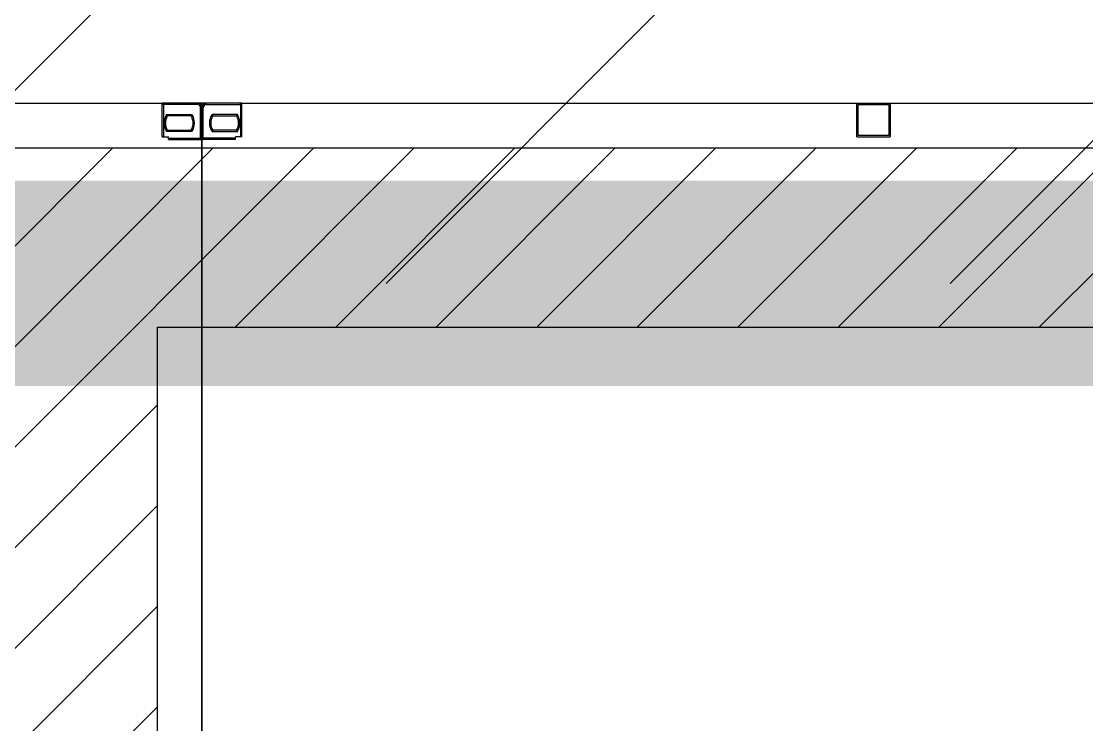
# Model space of a CAD drawing. Header units: millimetres. Extents: x 66027 to 360317, y -114806 to -64032.
# Drawn here: x 129094.4 to 129380, y -69370.4 to -69182.1 of the extents above; entities that cross this region are included whole.
import ezdxf

# ---------------------------------------------------------------- set-up
doc = ezdxf.new("R2010")
doc.units = ezdxf.units.MM
doc.header["$LTSCALE"] = 140
doc.layers.add('3', color=3, linetype='Continuous')

# ---------------------------------------------------------------- blocks, each defined once
blk = doc.blocks.new('KEY PLAN_NEW')
h = blk.add_hatch()
h.set_pattern_fill('ANSI31', color=253, scale=2)
h.set_pattern_definition([(45, (-1396.921, -1800.0236), (-4.490128, 4.490128), [])])
edge = h.paths.add_edge_path()
edge.add_line((-2006.862, -1075.944), (-2006.862, -1091.944))
edge.add_line((-2006.862, -1091.944), (-2067.862, -1091.944))
edge.add_line((-2067.862, -1091.944), (-2067.862, -1375.944))
edge.add_line((-2067.862, -1375.944), (-2006.862, -1375.944))
edge.add_line((-2006.862, -1375.944), (-2006.862, -1391.944))
edge.add_line((-2006.862, -1391.944), (-2007.862, -1391.944))
edge.add_line((-2007.862, -1391.944), (-2007.862, -1488.944))
edge.add_line((-2007.862, -1488.944), (-2008.306, -1488.944))
edge.add_arc((-2028.716, -1493.497), 20.912, 12.57767, 76.57873)
edge.add_line((-2023.862, -1473.157), (-2023.862, -1391.944))
edge.add_line((-2023.862, -1391.944), (-2247.862, -1391.944))
edge.add_line((-2247.862, -1391.944), (-2247.862, -1488.944))
edge.add_line((-2247.862, -1488.944), (-2263.862, -1488.944))
edge.add_line((-2263.862, -1488.944), (-2263.862, -1452.184))
edge.add_line((-2263.862, -1452.184), (-2549.862, -1452.184))
edge.add_line((-2549.862, -1452.184), (-2549.862, -1488.944))
edge.add_line((-2549.862, -1488.944), (-2565.862, -1488.944))
edge.add_line((-2565.862, -1488.944), (-2565.862, -1427.944))
edge.add_line((-2565.862, -1427.944), (-2720.862, -1427.944))
edge.add_line((-2720.862, -1427.944), (-2720.862, -1411.944))
edge.add_line((-2720.862, -1411.944), (-2623.862, -1411.944))
edge.add_line((-2623.862, -1411.944), (-2623.862, -1075.944))
edge.add_line((-2623.862, -1075.944), (-2563.862, -1075.944))
edge.add_line((-2563.862, -1075.944), (-2563.862, -1071.944))
edge.add_line((-2563.862, -1071.944), (-2547.862, -1071.944))
edge.add_line((-2547.862, -1071.944), (-2547.862, -1091.944))
edge.add_line((-2547.862, -1091.944), (-2607.862, -1091.944))
edge.add_line((-2607.862, -1091.944), (-2607.862, -1411.944))
edge.add_line((-2607.862, -1411.944), (-2549.862, -1411.944))
edge.add_line((-2549.862, -1411.944), (-2549.862, -1436.184))
edge.add_line((-2549.862, -1436.184), (-2263.862, -1436.184))
edge.add_line((-2263.862, -1436.184), (-2263.862, -1375.944))
edge.add_line((-2263.862, -1375.944), (-2083.862, -1375.944))
edge.add_line((-2083.862, -1375.944), (-2083.862, -1075.944))
edge.add_line((-2083.862, -1075.944), (-2006.862, -1075.944))
at = {"color": 253}
for p, q in [((-2540.302, -1371.944, 46), (-2247.422, -1371.944, 46)), ((-2243.862, -1371.944, 46), (-2247.422, -1371.944, 46)), ((-2247.422, -1371.944, 46), (-2243.862, -1371.944, 46)), ((-2243.862, -1375.184, 46), (-2243.862, -1371.944, 46)), ((-2240.302, -1371.944, 46), (-2243.862, -1371.944, 46)), ((-2243.862, -1375.184, 46), (-2243.862, -1371.944, 46)), ((-2240.302, -1371.944, 46), (-2127.422, -1371.944, 46)), ((-2185.362, -1374.944, 46), (-2185.362, -1371.944, 46)), ((-2185.242, -1374.824, 46), (-2185.242, -1372.064, 46)), ((-2185.242, -1372.064, 46), (-2182.482, -1372.064, 46)), ((-2182.482, -1372.064, 46), (-2182.482, -1374.824, 46)), ((-2182.362, -1371.944, 46), (-2182.362, -1374.944, 46)), ((-2247.422, -1374.944, 46), (-2246.862, -1374.944, 46)), ((-2246.862, -1375.184, 46), (-2246.862, -1374.944, 46)), ((-2243.862, -1428.704, 46), (-2243.862, -1375.184, 46)), ((-2243.862, -1375.184, 46), (-2243.862, -1428.704, 46)), ((-2240.862, -1375.184, 46), (-2240.862, -1374.944, 46)), ((-2240.302, -1374.944, 46), (-2240.862, -1374.944, 46)), ((-2185.362, -1374.944, 46), (-2182.362, -1374.944, 46)), ((-2182.482, -1374.824, 46), (-2185.242, -1374.824, 46)), ((-2182.482, -1374.824, 46), (-2185.242, -1374.824, 46)), ((-2263.862, -1375.944, 46), (-2083.862, -1375.944, 46)), ((-2247.862, -1391.944, 46), (-2023.862, -1391.944, 46)), ((-2247.862, -1391.944, 46), (-2247.862, -1488.944, 46))]:
    blk.add_line(p, q, dxfattribs=at)
at = {"color": 253, "linetype": 'Continuous'}
for p, q in [((-2247.422, -1374.944, 46), (-2247.422, -1371.944, 46)), ((-2247.422, -1372.064, 46), (-2247.302, -1372.064, 46)), ((-2247.302, -1372.064, 46), (-2247.302, -1371.944, 46)), ((-2247.302, -1372.064, 46), (-2247.302, -1374.944, 46)), ((-2244.272, -1372.064, 46), (-2247.302, -1372.064, 46)), ((-2244.272, -1372.064, 46), (-2244.272, -1371.944, 46)), ((-2243.982, -1372.064, 46), (-2243.982, -1372.064, 46)), ((-2243.982, -1372.064, 46), (-2243.982, -1372.064, 46)), ((-2243.982, -1372.354, 46), (-2243.862, -1372.354, 46)), ((-2243.982, -1375.064, 46), (-2243.982, -1372.354, 46)), ((-2243.742, -1372.354, 46), (-2243.862, -1372.354, 46)), ((-2243.742, -1372.064, 46), (-2243.742, -1372.064, 46)), ((-2243.742, -1372.064, 46), (-2243.742, -1372.064, 46)), ((-2243.742, -1375.064, 46), (-2243.742, -1372.354, 46)), ((-2243.452, -1372.064, 46), (-2243.452, -1371.944, 46)), ((-2243.452, -1372.064, 46), (-2240.422, -1372.064, 46)), ((-2240.422, -1372.064, 46), (-2240.422, -1371.944, 46)), ((-2240.302, -1372.064, 46), (-2240.422, -1372.064, 46)), ((-2240.422, -1372.064, 46), (-2240.422, -1374.944, 46)), ((-2240.302, -1374.944, 46), (-2240.302, -1371.944, 46)), ((-2247.023, -1372.969, 46), (-2244.761, -1372.969, 46)), ((-2244.827, -1373.089, 46), (-2246.957, -1373.089, 46)), ((-2240.701, -1372.969, 46), (-2242.963, -1372.969, 46)), ((-2242.897, -1373.089, 46), (-2240.767, -1373.089, 46)), ((-2244.761, -1374.479, 46), (-2247.023, -1374.479, 46)), ((-2246.957, -1374.359, 46), (-2244.827, -1374.359, 46)), ((-2242.963, -1374.479, 46), (-2240.701, -1374.479, 46)), ((-2240.767, -1374.359, 46), (-2242.897, -1374.359, 46)), ((-2246.862, -1375.064, 46), (-2243.982, -1375.064, 46)), ((-2246.862, -1375.184, 46), (-2243.862, -1375.184, 46)), ((-2243.862, -1375.064, 46), (-2243.982, -1375.064, 46)), ((-2243.982, -1375.184, 46), (-2243.982, -1375.064, 46)), ((-2243.862, -1375.064, 46), (-2243.742, -1375.064, 46)), ((-2240.862, -1375.184, 46), (-2243.862, -1375.184, 46)), ((-2243.742, -1375.184, 46), (-2243.742, -1375.064, 46)), ((-2240.862, -1375.064, 46), (-2243.742, -1375.064, 46))]:
    blk.add_line(p, q, dxfattribs=at)
for centre, radius, start, end in [((-2247.302, -1372.064, 46), 0.12, 90, 180), ((-2244.272, -1372.354, 46), 0.41, 0, 90), ((-2244.272, -1372.354, 46), 0.29, 0, 90), ((-2243.452, -1372.354, 46), 0.41, 90, 180), ((-2243.452, -1372.354, 46), 0.29, 90, 180), ((-2240.422, -1372.064, 46), 0.12, 0, 90), ((-2245.892, -1373.724, 46), 1.36, 146.27916, 213.72084), ((-2245.892, -1373.724, 46), 1.24, 149.1964, 210.8036), ((-2245.892, -1373.724, 46), 1.24, 329.1964, 30.8036), ((-2245.892, -1373.724, 46), 1.36, 326.27916, 33.72084), ((-2241.832, -1373.724, 46), 1.36, 146.27916, 213.72084), ((-2241.832, -1373.724, 46), 1.24, 149.1964, 210.8036), ((-2241.832, -1373.724, 46), 1.24, 329.1964, 30.8036), ((-2241.832, -1373.724, 46), 1.36, 326.27916, 33.72084), ((-2243.982, -1375.064, 46), 0.12, 270, 0), ((-2243.742, -1375.064, 46), 0.12, 180, 270)]:
    blk.add_arc(centre, radius, start, end, dxfattribs=at)
for points, knots in [([(-2247.023, -1372.969, 46), (-2247.023, -1372.969, 46), (-2247.022, -1372.97, 46), (-2247.022, -1372.97, 46), (-2247.021, -1372.972, 46), (-2247.02, -1372.973, 46), (-2247.019, -1372.976, 46), (-2247.018, -1372.978, 46), (-2247.015, -1372.983, 46), (-2247.013, -1372.987, 46), (-2247.009, -1372.994, 46), (-2247.007, -1372.998, 46), (-2247.004, -1373.003, 46), (-2247.003, -1373.005, 46), (-2247.002, -1373.008, 46), (-2247.001, -1373.009, 46), (-2247, -1373.01, 46), (-2247, -1373.011, 46), (-2246.997, -1373.016, 46), (-2246.996, -1373.019, 46), (-2246.992, -1373.026, 46), (-2246.99, -1373.029, 46), (-2246.987, -1373.036, 46), (-2246.985, -1373.039, 46), (-2246.983, -1373.043, 46), (-2246.982, -1373.043, 46), (-2246.981, -1373.045, 46), (-2246.981, -1373.046, 46), (-2246.98, -1373.048, 46), (-2246.979, -1373.049, 46), (-2246.977, -1373.054, 46), (-2246.975, -1373.056, 46), (-2246.972, -1373.061, 46), (-2246.971, -1373.064, 46), (-2246.969, -1373.067, 46), (-2246.969, -1373.067, 46), (-2246.968, -1373.069, 46), (-2246.968, -1373.069, 46), (-2246.967, -1373.071, 46), (-2246.966, -1373.072, 46), (-2246.965, -1373.075, 46), (-2246.964, -1373.077, 46), (-2246.962, -1373.08, 46), (-2246.961, -1373.081, 46), (-2246.96, -1373.083, 46), (-2246.96, -1373.083, 46), (-2246.959, -1373.084, 46), (-2246.959, -1373.084, 46), (-2246.959, -1373.085, 46), (-2246.959, -1373.086, 46), (-2246.958, -1373.087, 46), (-2246.957, -1373.087, 46), (-2246.957, -1373.088, 46), (-2246.957, -1373.089, 46)], [0, 0, 0, 0, 0.00782, 0.00782, 0.015639, 0.031279, 0.031279, 0.062557, 0.062557, 0.125114, 0.125114, 0.187671, 0.187671, 0.21895, 0.21895, 0.234589, 0.234589, 0.250228, 0.250228, 0.312785, 0.312785, 0.375342, 0.375342, 0.437899, 0.437899, 0.453538, 0.453538, 0.469178, 0.469178, 0.500456, 0.500456, 0.563013, 0.563013, 0.62557, 0.62557, 0.641209, 0.641209, 0.656849, 0.656849, 0.688127, 0.688127, 0.750684, 0.750684, 0.813241, 0.813241, 0.828881, 0.828881, 0.84452, 0.84452, 0.875798, 0.875798, 0.938355, 1, 1, 1, 1]), ([(-2244.761, -1372.969, 46), (-2244.761, -1372.969, 46), (-2244.761, -1372.97, 46), (-2244.762, -1372.97, 46), (-2244.762, -1372.972, 46), (-2244.763, -1372.973, 46), (-2244.765, -1372.976, 46), (-2244.766, -1372.978, 46), (-2244.769, -1372.983, 46), (-2244.771, -1372.987, 46), (-2244.774, -1372.994, 46), (-2244.776, -1372.998, 46), (-2244.779, -1373.003, 46), (-2244.78, -1373.005, 46), (-2244.782, -1373.008, 46), (-2244.782, -1373.009, 46), (-2244.783, -1373.01, 46), (-2244.784, -1373.011, 46), (-2244.786, -1373.016, 46), (-2244.788, -1373.019, 46), (-2244.792, -1373.026, 46), (-2244.793, -1373.029, 46), (-2244.797, -1373.036, 46), (-2244.799, -1373.039, 46), (-2244.801, -1373.043, 46), (-2244.801, -1373.043, 46), (-2244.802, -1373.045, 46), (-2244.803, -1373.046, 46), (-2244.804, -1373.048, 46), (-2244.805, -1373.049, 46), (-2244.807, -1373.054, 46), (-2244.809, -1373.056, 46), (-2244.811, -1373.061, 46), (-2244.813, -1373.064, 46), (-2244.814, -1373.067, 46), (-2244.815, -1373.067, 46), (-2244.815, -1373.069, 46), (-2244.816, -1373.069, 46), (-2244.817, -1373.071, 46), (-2244.817, -1373.072, 46), (-2244.819, -1373.075, 46), (-2244.82, -1373.077, 46), (-2244.822, -1373.08, 46), (-2244.823, -1373.081, 46), (-2244.824, -1373.083, 46), (-2244.824, -1373.083, 46), (-2244.824, -1373.084, 46), (-2244.824, -1373.084, 46), (-2244.825, -1373.085, 46), (-2244.825, -1373.086, 46), (-2244.826, -1373.087, 46), (-2244.826, -1373.087, 46), (-2244.827, -1373.088, 46), (-2244.827, -1373.089, 46)], [0, 0, 0, 0, 0.00782, 0.00782, 0.015639, 0.031279, 0.031279, 0.062557, 0.062557, 0.125114, 0.125114, 0.187671, 0.187671, 0.21895, 0.21895, 0.234589, 0.234589, 0.250228, 0.250228, 0.312785, 0.312785, 0.375342, 0.375342, 0.437899, 0.437899, 0.453538, 0.453538, 0.469178, 0.469178, 0.500456, 0.500456, 0.563013, 0.563013, 0.62557, 0.62557, 0.641209, 0.641209, 0.656849, 0.656849, 0.688127, 0.688127, 0.750684, 0.750684, 0.813241, 0.813241, 0.828881, 0.828881, 0.84452, 0.84452, 0.875798, 0.875798, 0.938355, 1, 1, 1, 1]), ([(-2242.963, -1372.969, 46), (-2242.963, -1372.969, 46), (-2242.962, -1372.97, 46), (-2242.962, -1372.97, 46), (-2242.961, -1372.972, 46), (-2242.96, -1372.973, 46), (-2242.959, -1372.976, 46), (-2242.958, -1372.978, 46), (-2242.955, -1372.983, 46), (-2242.953, -1372.987, 46), (-2242.949, -1372.994, 46), (-2242.947, -1372.998, 46), (-2242.944, -1373.003, 46), (-2242.943, -1373.005, 46), (-2242.942, -1373.008, 46), (-2242.941, -1373.009, 46), (-2242.94, -1373.01, 46), (-2242.94, -1373.011, 46), (-2242.937, -1373.016, 46), (-2242.936, -1373.019, 46), (-2242.932, -1373.026, 46), (-2242.93, -1373.029, 46), (-2242.927, -1373.036, 46), (-2242.925, -1373.039, 46), (-2242.923, -1373.043, 46), (-2242.922, -1373.043, 46), (-2242.921, -1373.045, 46), (-2242.921, -1373.046, 46), (-2242.92, -1373.048, 46), (-2242.919, -1373.049, 46), (-2242.917, -1373.054, 46), (-2242.915, -1373.056, 46), (-2242.912, -1373.061, 46), (-2242.911, -1373.064, 46), (-2242.909, -1373.067, 46), (-2242.909, -1373.067, 46), (-2242.908, -1373.069, 46), (-2242.908, -1373.069, 46), (-2242.907, -1373.071, 46), (-2242.906, -1373.072, 46), (-2242.905, -1373.075, 46), (-2242.904, -1373.077, 46), (-2242.902, -1373.08, 46), (-2242.901, -1373.081, 46), (-2242.9, -1373.083, 46), (-2242.9, -1373.083, 46), (-2242.899, -1373.084, 46), (-2242.899, -1373.084, 46), (-2242.899, -1373.085, 46), (-2242.899, -1373.086, 46), (-2242.898, -1373.087, 46), (-2242.897, -1373.087, 46), (-2242.897, -1373.088, 46), (-2242.897, -1373.089, 46)], [0, 0, 0, 0, 0.00782, 0.00782, 0.015639, 0.031279, 0.031279, 0.062557, 0.062557, 0.125114, 0.125114, 0.187671, 0.187671, 0.21895, 0.21895, 0.234589, 0.234589, 0.250228, 0.250228, 0.312785, 0.312785, 0.375342, 0.375342, 0.437899, 0.437899, 0.453538, 0.453538, 0.469178, 0.469178, 0.500456, 0.500456, 0.563013, 0.563013, 0.62557, 0.62557, 0.641209, 0.641209, 0.656849, 0.656849, 0.688127, 0.688127, 0.750684, 0.750684, 0.813241, 0.813241, 0.828881, 0.828881, 0.84452, 0.84452, 0.875798, 0.875798, 0.938355, 1, 1, 1, 1]), ([(-2240.701, -1372.969, 46), (-2240.701, -1372.969, 46), (-2240.701, -1372.97, 46), (-2240.702, -1372.97, 46), (-2240.702, -1372.972, 46), (-2240.703, -1372.973, 46), (-2240.705, -1372.976, 46), (-2240.706, -1372.978, 46), (-2240.709, -1372.983, 46), (-2240.711, -1372.987, 46), (-2240.714, -1372.994, 46), (-2240.716, -1372.998, 46), (-2240.719, -1373.003, 46), (-2240.72, -1373.005, 46), (-2240.722, -1373.008, 46), (-2240.722, -1373.009, 46), (-2240.723, -1373.01, 46), (-2240.724, -1373.011, 46), (-2240.726, -1373.016, 46), (-2240.728, -1373.019, 46), (-2240.732, -1373.026, 46), (-2240.733, -1373.029, 46), (-2240.737, -1373.036, 46), (-2240.739, -1373.039, 46), (-2240.741, -1373.043, 46), (-2240.741, -1373.043, 46), (-2240.742, -1373.045, 46), (-2240.743, -1373.046, 46), (-2240.744, -1373.048, 46), (-2240.745, -1373.049, 46), (-2240.747, -1373.054, 46), (-2240.748, -1373.056, 46), (-2240.751, -1373.061, 46), (-2240.753, -1373.064, 46), (-2240.754, -1373.067, 46), (-2240.755, -1373.067, 46), (-2240.755, -1373.069, 46), (-2240.756, -1373.069, 46), (-2240.757, -1373.071, 46), (-2240.757, -1373.072, 46), (-2240.759, -1373.075, 46), (-2240.76, -1373.077, 46), (-2240.762, -1373.08, 46), (-2240.763, -1373.081, 46), (-2240.764, -1373.083, 46), (-2240.764, -1373.083, 46), (-2240.764, -1373.084, 46), (-2240.764, -1373.084, 46), (-2240.765, -1373.085, 46), (-2240.765, -1373.086, 46), (-2240.766, -1373.087, 46), (-2240.766, -1373.087, 46), (-2240.767, -1373.088, 46), (-2240.767, -1373.089, 46)], [0, 0, 0, 0, 0.00782, 0.00782, 0.015639, 0.031279, 0.031279, 0.062557, 0.062557, 0.125114, 0.125114, 0.187671, 0.187671, 0.21895, 0.21895, 0.234589, 0.234589, 0.250228, 0.250228, 0.312785, 0.312785, 0.375342, 0.375342, 0.437899, 0.437899, 0.453538, 0.453538, 0.469178, 0.469178, 0.500456, 0.500456, 0.563013, 0.563013, 0.62557, 0.62557, 0.641209, 0.641209, 0.656849, 0.656849, 0.688127, 0.688127, 0.750684, 0.750684, 0.813241, 0.813241, 0.828881, 0.828881, 0.84452, 0.84452, 0.875798, 0.875798, 0.938355, 1, 1, 1, 1]), ([(-2246.957, -1374.359, 46), (-2246.957, -1374.359, 46), (-2246.957, -1374.36, 46), (-2246.958, -1374.36, 46), (-2246.959, -1374.362, 46), (-2246.959, -1374.362, 46), (-2246.959, -1374.363, 46), (-2246.959, -1374.363, 46), (-2246.96, -1374.364, 46), (-2246.96, -1374.364, 46), (-2246.961, -1374.366, 46), (-2246.962, -1374.367, 46), (-2246.964, -1374.371, 46), (-2246.965, -1374.372, 46), (-2246.966, -1374.375, 46), (-2246.967, -1374.376, 46), (-2246.968, -1374.378, 46), (-2246.968, -1374.379, 46), (-2246.969, -1374.38, 46), (-2246.969, -1374.38, 46), (-2246.971, -1374.383, 46), (-2246.972, -1374.386, 46), (-2246.975, -1374.391, 46), (-2246.977, -1374.394, 46), (-2246.979, -1374.398, 46), (-2246.98, -1374.399, 46), (-2246.981, -1374.402, 46), (-2246.981, -1374.402, 46), (-2246.982, -1374.404, 46), (-2246.983, -1374.405, 46), (-2246.985, -1374.408, 46), (-2246.987, -1374.412, 46), (-2246.99, -1374.418, 46), (-2246.992, -1374.421, 46), (-2246.996, -1374.428, 46), (-2246.997, -1374.431, 46), (-2247, -1374.436, 46), (-2247, -1374.437, 46), (-2247.001, -1374.439, 46), (-2247.002, -1374.439, 46), (-2247.003, -1374.442, 46), (-2247.004, -1374.444, 46), (-2247.007, -1374.449, 46), (-2247.009, -1374.453, 46), (-2247.013, -1374.46, 46), (-2247.015, -1374.464, 46), (-2247.018, -1374.469, 46), (-2247.019, -1374.471, 46), (-2247.02, -1374.474, 46), (-2247.021, -1374.475, 46), (-2247.022, -1374.477, 46), (-2247.022, -1374.478, 46), (-2247.023, -1374.478, 46), (-2247.023, -1374.479, 46)], [0, 0, 0, 0, 0.06206, 0.12459, 0.12459, 0.155854, 0.155854, 0.171487, 0.171487, 0.187119, 0.187119, 0.249648, 0.249648, 0.312178, 0.312178, 0.343442, 0.343442, 0.359075, 0.359075, 0.374707, 0.374707, 0.437236, 0.437236, 0.499766, 0.499766, 0.53103, 0.53103, 0.546663, 0.546663, 0.562295, 0.562295, 0.624824, 0.624824, 0.687353, 0.687353, 0.749883, 0.749883, 0.765515, 0.765515, 0.781147, 0.781147, 0.812412, 0.812412, 0.874941, 0.874941, 0.937471, 0.937471, 0.968735, 0.968735, 0.984368, 0.992184, 0.992184, 1, 1, 1, 1]), ([(-2244.827, -1374.359, 46), (-2244.827, -1374.359, 46), (-2244.826, -1374.36, 46), (-2244.826, -1374.36, 46), (-2244.825, -1374.362, 46), (-2244.825, -1374.362, 46), (-2244.824, -1374.363, 46), (-2244.824, -1374.363, 46), (-2244.824, -1374.364, 46), (-2244.824, -1374.364, 46), (-2244.823, -1374.366, 46), (-2244.822, -1374.367, 46), (-2244.82, -1374.371, 46), (-2244.819, -1374.372, 46), (-2244.817, -1374.375, 46), (-2244.817, -1374.376, 46), (-2244.816, -1374.378, 46), (-2244.815, -1374.379, 46), (-2244.815, -1374.38, 46), (-2244.814, -1374.38, 46), (-2244.813, -1374.383, 46), (-2244.811, -1374.386, 46), (-2244.809, -1374.391, 46), (-2244.807, -1374.394, 46), (-2244.805, -1374.398, 46), (-2244.804, -1374.399, 46), (-2244.803, -1374.402, 46), (-2244.802, -1374.402, 46), (-2244.801, -1374.404, 46), (-2244.801, -1374.405, 46), (-2244.799, -1374.408, 46), (-2244.797, -1374.412, 46), (-2244.793, -1374.418, 46), (-2244.792, -1374.421, 46), (-2244.788, -1374.428, 46), (-2244.786, -1374.431, 46), (-2244.784, -1374.436, 46), (-2244.783, -1374.437, 46), (-2244.782, -1374.439, 46), (-2244.782, -1374.439, 46), (-2244.78, -1374.442, 46), (-2244.779, -1374.444, 46), (-2244.776, -1374.449, 46), (-2244.774, -1374.453, 46), (-2244.771, -1374.46, 46), (-2244.769, -1374.464, 46), (-2244.766, -1374.469, 46), (-2244.765, -1374.471, 46), (-2244.763, -1374.474, 46), (-2244.762, -1374.475, 46), (-2244.762, -1374.477, 46), (-2244.761, -1374.478, 46), (-2244.761, -1374.478, 46), (-2244.761, -1374.479, 46)], [0, 0, 0, 0, 0.06206, 0.12459, 0.12459, 0.155854, 0.155854, 0.171487, 0.171487, 0.187119, 0.187119, 0.249648, 0.249648, 0.312178, 0.312178, 0.343442, 0.343442, 0.359075, 0.359075, 0.374707, 0.374707, 0.437236, 0.437236, 0.499766, 0.499766, 0.53103, 0.53103, 0.546663, 0.546663, 0.562295, 0.562295, 0.624824, 0.624824, 0.687353, 0.687353, 0.749883, 0.749883, 0.765515, 0.765515, 0.781147, 0.781147, 0.812412, 0.812412, 0.874941, 0.874941, 0.937471, 0.937471, 0.968735, 0.968735, 0.984368, 0.992184, 0.992184, 1, 1, 1, 1]), ([(-2242.897, -1374.359, 46), (-2242.897, -1374.359, 46), (-2242.897, -1374.36, 46), (-2242.898, -1374.36, 46), (-2242.899, -1374.362, 46), (-2242.899, -1374.362, 46), (-2242.899, -1374.363, 46), (-2242.899, -1374.363, 46), (-2242.9, -1374.364, 46), (-2242.9, -1374.364, 46), (-2242.901, -1374.366, 46), (-2242.902, -1374.367, 46), (-2242.904, -1374.371, 46), (-2242.905, -1374.372, 46), (-2242.906, -1374.375, 46), (-2242.907, -1374.376, 46), (-2242.908, -1374.378, 46), (-2242.908, -1374.379, 46), (-2242.909, -1374.38, 46), (-2242.909, -1374.38, 46), (-2242.911, -1374.383, 46), (-2242.912, -1374.386, 46), (-2242.915, -1374.391, 46), (-2242.917, -1374.394, 46), (-2242.919, -1374.398, 46), (-2242.92, -1374.399, 46), (-2242.921, -1374.402, 46), (-2242.921, -1374.402, 46), (-2242.922, -1374.404, 46), (-2242.923, -1374.405, 46), (-2242.925, -1374.408, 46), (-2242.927, -1374.412, 46), (-2242.93, -1374.418, 46), (-2242.932, -1374.421, 46), (-2242.936, -1374.428, 46), (-2242.937, -1374.431, 46), (-2242.94, -1374.436, 46), (-2242.94, -1374.437, 46), (-2242.941, -1374.439, 46), (-2242.942, -1374.439, 46), (-2242.943, -1374.442, 46), (-2242.944, -1374.444, 46), (-2242.947, -1374.449, 46), (-2242.949, -1374.453, 46), (-2242.953, -1374.46, 46), (-2242.955, -1374.464, 46), (-2242.958, -1374.469, 46), (-2242.959, -1374.471, 46), (-2242.96, -1374.474, 46), (-2242.961, -1374.475, 46), (-2242.962, -1374.477, 46), (-2242.962, -1374.478, 46), (-2242.963, -1374.478, 46), (-2242.963, -1374.479, 46)], [0, 0, 0, 0, 0.06206, 0.12459, 0.12459, 0.155854, 0.155854, 0.171487, 0.171487, 0.187119, 0.187119, 0.249648, 0.249648, 0.312178, 0.312178, 0.343442, 0.343442, 0.359075, 0.359075, 0.374707, 0.374707, 0.437236, 0.437236, 0.499766, 0.499766, 0.53103, 0.53103, 0.546663, 0.546663, 0.562295, 0.562295, 0.624824, 0.624824, 0.687353, 0.687353, 0.749883, 0.749883, 0.765515, 0.765515, 0.781147, 0.781147, 0.812412, 0.812412, 0.874941, 0.874941, 0.937471, 0.937471, 0.968735, 0.968735, 0.984368, 0.992184, 0.992184, 1, 1, 1, 1]), ([(-2240.767, -1374.359, 46), (-2240.767, -1374.359, 46), (-2240.766, -1374.36, 46), (-2240.766, -1374.36, 46), (-2240.765, -1374.362, 46), (-2240.765, -1374.362, 46), (-2240.764, -1374.363, 46), (-2240.764, -1374.363, 46), (-2240.764, -1374.364, 46), (-2240.764, -1374.364, 46), (-2240.763, -1374.366, 46), (-2240.762, -1374.367, 46), (-2240.76, -1374.371, 46), (-2240.759, -1374.372, 46), (-2240.757, -1374.375, 46), (-2240.757, -1374.376, 46), (-2240.756, -1374.378, 46), (-2240.755, -1374.379, 46), (-2240.755, -1374.38, 46), (-2240.754, -1374.38, 46), (-2240.753, -1374.383, 46), (-2240.751, -1374.386, 46), (-2240.748, -1374.391, 46), (-2240.747, -1374.394, 46), (-2240.745, -1374.398, 46), (-2240.744, -1374.399, 46), (-2240.743, -1374.402, 46), (-2240.742, -1374.402, 46), (-2240.741, -1374.404, 46), (-2240.741, -1374.405, 46), (-2240.739, -1374.408, 46), (-2240.737, -1374.412, 46), (-2240.733, -1374.418, 46), (-2240.732, -1374.421, 46), (-2240.728, -1374.428, 46), (-2240.726, -1374.431, 46), (-2240.724, -1374.436, 46), (-2240.723, -1374.437, 46), (-2240.722, -1374.439, 46), (-2240.722, -1374.439, 46), (-2240.72, -1374.442, 46), (-2240.719, -1374.444, 46), (-2240.716, -1374.449, 46), (-2240.714, -1374.453, 46), (-2240.711, -1374.46, 46), (-2240.709, -1374.464, 46), (-2240.706, -1374.469, 46), (-2240.705, -1374.471, 46), (-2240.703, -1374.474, 46), (-2240.702, -1374.475, 46), (-2240.702, -1374.477, 46), (-2240.701, -1374.478, 46), (-2240.701, -1374.478, 46), (-2240.701, -1374.479, 46)], [0, 0, 0, 0, 0.06206, 0.12459, 0.12459, 0.155854, 0.155854, 0.171487, 0.171487, 0.187119, 0.187119, 0.249648, 0.249648, 0.312178, 0.312178, 0.343442, 0.343442, 0.359075, 0.359075, 0.374707, 0.374707, 0.437236, 0.437236, 0.499766, 0.499766, 0.53103, 0.53103, 0.546663, 0.546663, 0.562295, 0.562295, 0.624824, 0.624824, 0.687353, 0.687353, 0.749883, 0.749883, 0.765515, 0.765515, 0.781147, 0.781147, 0.812412, 0.812412, 0.874941, 0.874941, 0.937471, 0.937471, 0.968735, 0.968735, 0.984368, 0.992184, 0.992184, 1, 1, 1, 1])]:
    blk.add_open_spline(points, degree=3, knots=knots, dxfattribs=at)

msp = doc.modelspace()

# ---------------------------------------------------------------- hatches: boundary and pattern name
at = {"layer": '3'}
h = msp.add_hatch(dxfattribs=at)
h.set_pattern_fill('ANSI31', color=256, scale=855.36)
h.set_pattern_definition([(45, (-4781843.73, 725383.7), (-75.603857, 75.603857), [])])
h.paths.add_polyline_path([(129550.5, -68272.51), (128178.84, -68272.51), (128178.84, -69252.27), (129550.5, -69252.27)])

# ---------------------------------------------------------------- linework, layer by layer
at = {"layer": '3', "const_width": 55, "elevation": 151.8}
msp.add_lwpolyline([(129550.5, -69252.27), (128178.84, -69252.27), (128178.84, -68272.51), (129550.5, -68272.51)], close=True, dxfattribs=at)

# ---------------------------------------------------------------- block references
at = {"xscale": 3, "yscale": 3, "zscale": 3}
msp.add_blockref('KEY PLAN_NEW', (135874.42, -65088.16), dxfattribs=at)

doc.saveas('drawing.dxf')
